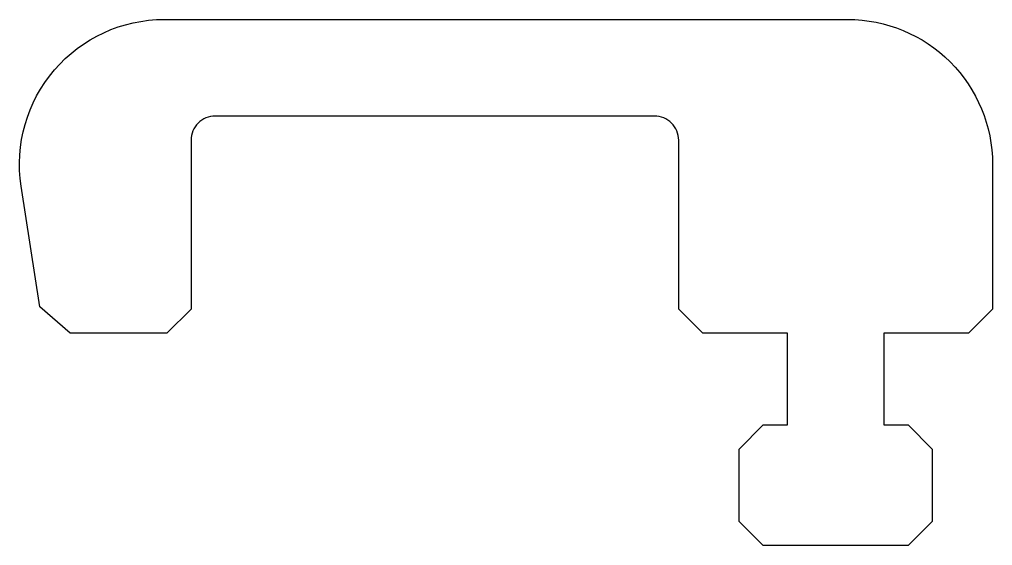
# Model space of a CAD drawing. Extents: x 173.4 to 193.6, y 227.2 to 238.1.
import ezdxf

# ---------------------------------------------------------------- set-up
doc = ezdxf.new("R2010")
doc.units = 0
doc.layers.get('0').update_dxf_attribs({"linetype": 'CONTINUOUS'})

msp = doc.modelspace()

# ---------------------------------------------------------------- linework, layer by layer
msp.add_lwpolyline([(174.453, 231.605), (173.819, 232.149), (173.434, 234.65, -0.459664), (176.4, 238.106), (190.553, 238.106, -0.414214), (193.553, 235.106), (193.553, 232.105), (193.053, 231.605), (191.303, 231.605), (191.303, 229.705), (191.803, 229.705), (192.303, 229.205), (192.303, 227.705), (191.803, 227.205), (188.803, 227.205), (188.303, 227.705), (188.303, 229.205), (188.803, 229.705), (189.303, 229.705), (189.303, 231.605), (187.553, 231.605), (187.053, 232.105), (187.053, 235.605, 0.414214), (186.553, 236.105), (177.453, 236.105, 0.414214), (176.953, 235.605), (176.953, 232.105), (176.453, 231.605)], format="xyb", close=True)

doc.saveas('drawing.dxf')
